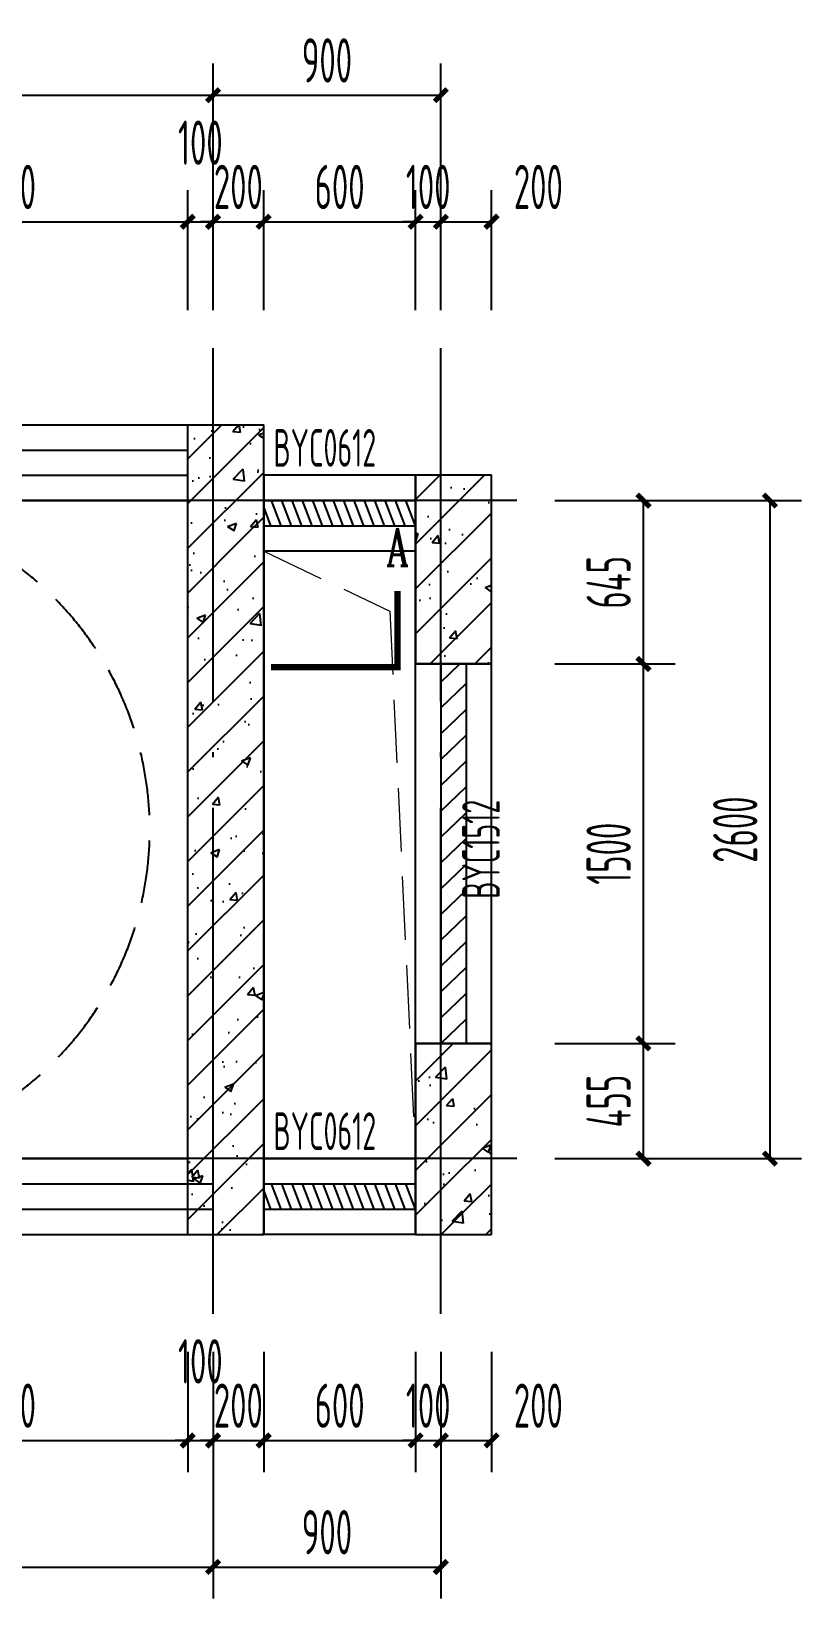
# Model space of a CAD drawing. Extents: x -473190 to 2138458, y -81875 to 2633646.
# Drawn here: x 1318897 to 1321940, y -75474 to -69281 of the extents above; entities that cross this region are included whole.
import ezdxf

# ---------------------------------------------------------------- set-up
doc = ezdxf.new("R2010")
doc.units = 0
doc.header["$LTSCALE"] = 1000
doc.linetypes.add('DASH', pattern=[0.35, 0.25, -0.1])
doc.linetypes.add('DOTE', pattern=[2.42, 2, -0.2, 0.02, -0.2])
for name, color, linetype in [('A-STAIR', 3, 'Continuous'), ('CURTWALL', 4, 'Continuous'), ('DIM_SYMB', 3, 'Continuous'), ('DOTE', 1, 'DOTE'), ('PUB_DIM', 3, 'Continuous'), ('PUB_HATCH', 8, 'Continuous'), ('PUB_TEXT', 7, 'Continuous'), ('RF-M', 4, 'Continuous'), ('RF-MBH', 11, 'Continuous'), ('RF-QT', 30, 'Continuous'), ('STAIR', 2, 'Continuous')]:
    doc.layers.add(name, color=color, linetype=linetype)
doc.layers.add('HOLE', color=52, linetype='Continuous', lineweight=15)
doc.styles.add('_TCH_DIM_T3', font='tssdeng.shx', dxfattribs={"width": 0.564706, "bigfont": '@@@tssdchn.shx'})
doc.styles.add('_TCH_LABEL', font='COMPLEX', dxfattribs={"bigfont": 'GBCBIG'})
doc.styles.add('_TCH_WINDOW', font='tssdeng.shx', dxfattribs={"width": 0.8, "height": 3.5, "bigfont": 'tssdchn.shx'})
doc.dimstyles.new('_TCH_ARCH&&50', dxfattribs={"dimtxt": 175, "dimasz": 50, "dimexe": 125, "dimexo": 150, "dimgap": 50, "dimtad": 1, "dimdec": 0, "dimzin": 0, "dimdsep": 46, "dimtxsty": '_TCH_DIM_T3', "dimblk": 'ARCHTICK', "dimcen": 0.09, "dimclrt": 7, "dimazin": 2, "dimtfac": 1, "dimtdec": 0, "dimtix": 1, "dimtmove": 2, "dimatfit": 3, "dimfxl": 0, "dimtolj": 1, "dimtzin": 0, "dimarcsym": 0})
pattern_1 = [(45, (-477544.96, -71625.69), (-88.388348, 88.388348), []), (50, (-477544.96, -71625.7), (358.63009, -31.376067), [37.5, -412.5]), (355, (-477544.96, -71625.7), (-69.37567, 376.09607), [30, -330]), (100.4514, (-477515.08, -71628.3), (289.25469, 344.71977), [31.870095, -350.571056]), (46.1842, (-477544.96, -71525.7), (533.62052, -82.75951), [56.25, -618.75]), (96.6356, (-477500.5, -71532.6), (467.33135, 487.05894), [47.80514, -525.8565]), (351.1842, (-477544.96, -71525.7), (467.33097, 487.0593), [45, -495]), (21, (-477494.96, -71550.7), (298.453526, -201.309445), [37.5, -412.5]), (326, (-477494.96, -71550.7), (121.657666, 362.57502), [30, -330]), (71.4514, (-477470.1, -71567.47), (420.111314, 161.26525), [31.870095, -350.571056]), (37.5, (-477544.96, -71625.69), (6.079928, 166.446927), [0, -326, 0, -335, 0, -331.25]), (7.5, (-477544.96, -71625.69), (131.534769, 197.205856), [0, -191, 0, -318.5, 0, -126.25]), (327.5, (-477656.46, -71625.69), (266.911218, -11.277436), [0, -125, 0, -390, 0, -517.5]), (317.5, (-477706.46, -71625.7), (291.593085, 50.05249), [0, -162.5, 0, -259, 0, -367.5])]

# ---------------------------------------------------------------- blocks, each defined once
blk = doc.blocks.new('_ArchTick')
at = {"color": 0, "linetype": 'ByBlock', "const_width": 0.4}
blk.add_lwpolyline([(-0.5, -0.5), (0.5, 0.5)], dxfattribs=at)
blk = doc.blocks.new('*D2369')
at = {"layer": 'Defpoints', "color": 0, "transparency": 16777216}
for p in [(1318065.2, -74349.2), (1319515.2, -74349.2), (1319515.2, -74849.2)]:
    blk.add_point(p, dxfattribs=at)
at = {"layer": 'PUB_DIM', "color": 0, "lineweight": -2, "transparency": 16777216}
for p, q in [((1318065.2, -74499.2), (1318065.2, -74974.2)), ((1319515.2, -74499.2), (1319515.2, -74974.2)), ((1318065.2, -74849.2), (1319515.2, -74849.2))]:
    blk.add_line(p, q, dxfattribs=at)
at = {"layer": 'PUB_DIM', "color": 0, "lineweight": -2, "transparency": 16777216, "xscale": 50, "yscale": 50, "zscale": 50, "rotation": 180}
blk.add_blockref('_ArchTick', (1318065.2, -74849.2), dxfattribs=at)
at = {"layer": 'PUB_DIM', "color": 0, "lineweight": -2, "transparency": 16777216, "xscale": 50, "yscale": 50, "zscale": 50}
blk.add_blockref('_ArchTick', (1319515.2, -74849.2), dxfattribs=at)
at = {"layer": 'PUB_DIM', "color": 7, "transparency": 16777216, "insert": (1318790.2, -74711.7), "char_height": 175, "attachment_point": 5, "style": '_TCH_DIM_T3'}
blk.add_mtext('\\A1;1450', dxfattribs=at)
blk = doc.blocks.new('*D2370')
at = {"layer": 'Defpoints', "color": 0, "transparency": 16777216}
for p in [(1319515.2, -74349.2), (1319615.2, -74349.2), (1319615.2, -74849.2)]:
    blk.add_point(p, dxfattribs=at)
at = {"layer": 'PUB_DIM', "color": 0, "lineweight": -2, "transparency": 16777216}
for p, q in [((1319515.2, -74499.2), (1319515.2, -74974.2)), ((1319615.2, -74499.2), (1319615.2, -74974.2)), ((1319515.2, -74849.2), (1319465.2, -74849.2)), ((1319515.2, -74849.2), (1319615.2, -74849.2)), ((1319615.2, -74849.2), (1319665.2, -74849.2))]:
    blk.add_line(p, q, dxfattribs=at)
at = {"layer": 'PUB_DIM', "color": 0, "lineweight": -2, "transparency": 16777216, "xscale": 50, "yscale": 50, "zscale": 50}
blk.add_blockref('_ArchTick', (1319515.2, -74849.2), dxfattribs=at)
at = {"layer": 'PUB_DIM', "color": 0, "lineweight": -2, "transparency": 16777216, "xscale": 50, "yscale": 50, "zscale": 50, "rotation": 180}
blk.add_blockref('_ArchTick', (1319615.2, -74849.2), dxfattribs=at)
at = {"layer": 'PUB_DIM', "color": 7, "transparency": 16777216, "insert": (1319565.2, -74536.7), "char_height": 175, "attachment_point": 5, "style": '_TCH_DIM_T3'}
blk.add_mtext('\\A1;100', dxfattribs=at)
blk = doc.blocks.new('*D2371')
at = {"layer": 'Defpoints', "color": 0, "transparency": 16777216}
for p in [(1319615.2, -74349.2), (1319815.2, -74349.2), (1319815.2, -74849.2)]:
    blk.add_point(p, dxfattribs=at)
at = {"layer": 'PUB_DIM', "color": 0, "lineweight": -2, "transparency": 16777216}
for p, q in [((1319615.2, -74499.2), (1319615.2, -74974.2)), ((1319815.2, -74499.2), (1319815.2, -74974.2)), ((1319615.2, -74849.2), (1319565.2, -74849.2)), ((1319615.2, -74849.2), (1319815.2, -74849.2)), ((1319815.2, -74849.2), (1319865.2, -74849.2))]:
    blk.add_line(p, q, dxfattribs=at)
at = {"layer": 'PUB_DIM', "color": 0, "lineweight": -2, "transparency": 16777216, "xscale": 50, "yscale": 50, "zscale": 50}
blk.add_blockref('_ArchTick', (1319615.2, -74849.2), dxfattribs=at)
at = {"layer": 'PUB_DIM', "color": 0, "lineweight": -2, "transparency": 16777216, "xscale": 50, "yscale": 50, "zscale": 50, "rotation": 180}
blk.add_blockref('_ArchTick', (1319815.2, -74849.2), dxfattribs=at)
at = {"layer": 'PUB_DIM', "color": 7, "transparency": 16777216, "insert": (1319715.2, -74711.7), "char_height": 175, "attachment_point": 5, "style": '_TCH_DIM_T3'}
blk.add_mtext('\\A1;200', dxfattribs=at)
blk = doc.blocks.new('*D2372')
at = {"layer": 'Defpoints', "color": 0, "transparency": 16777216}
for p in [(1319815.2, -74349.2), (1320415.2, -74349.2), (1320415.2, -74849.2)]:
    blk.add_point(p, dxfattribs=at)
at = {"layer": 'PUB_DIM', "color": 0, "lineweight": -2, "transparency": 16777216}
for p, q in [((1319815.2, -74499.2), (1319815.2, -74974.2)), ((1320415.2, -74499.2), (1320415.2, -74974.2)), ((1319815.2, -74849.2), (1320415.2, -74849.2))]:
    blk.add_line(p, q, dxfattribs=at)
at = {"layer": 'PUB_DIM', "color": 0, "lineweight": -2, "transparency": 16777216, "xscale": 50, "yscale": 50, "zscale": 50, "rotation": 180}
blk.add_blockref('_ArchTick', (1319815.2, -74849.2), dxfattribs=at)
at = {"layer": 'PUB_DIM', "color": 0, "lineweight": -2, "transparency": 16777216, "xscale": 50, "yscale": 50, "zscale": 50}
blk.add_blockref('_ArchTick', (1320415.2, -74849.2), dxfattribs=at)
at = {"layer": 'PUB_DIM', "color": 7, "transparency": 16777216, "insert": (1320115.2, -74711.7), "char_height": 175, "attachment_point": 5, "style": '_TCH_DIM_T3'}
blk.add_mtext('\\A1;600', dxfattribs=at)
blk = doc.blocks.new('*D2373')
at = {"layer": 'Defpoints', "color": 0, "transparency": 16777216}
for p in [(1320415.2, -74349.2), (1320515.2, -74349.2), (1320515.2, -74849.2)]:
    blk.add_point(p, dxfattribs=at)
at = {"layer": 'PUB_DIM', "color": 0, "lineweight": -2, "transparency": 16777216}
for p, q in [((1320415.2, -74499.2), (1320415.2, -74974.2)), ((1320515.2, -74499.2), (1320515.2, -74974.2)), ((1320415.2, -74849.2), (1320365.2, -74849.2)), ((1320415.2, -74849.2), (1320515.2, -74849.2)), ((1320515.2, -74849.2), (1320565.2, -74849.2))]:
    blk.add_line(p, q, dxfattribs=at)
at = {"layer": 'PUB_DIM', "color": 0, "lineweight": -2, "transparency": 16777216, "xscale": 50, "yscale": 50, "zscale": 50}
blk.add_blockref('_ArchTick', (1320415.2, -74849.2), dxfattribs=at)
at = {"layer": 'PUB_DIM', "color": 0, "lineweight": -2, "transparency": 16777216, "xscale": 50, "yscale": 50, "zscale": 50, "rotation": 180}
blk.add_blockref('_ArchTick', (1320515.2, -74849.2), dxfattribs=at)
at = {"layer": 'PUB_DIM', "color": 7, "transparency": 16777216, "insert": (1320465.2, -74711.7), "char_height": 175, "attachment_point": 5, "style": '_TCH_DIM_T3'}
blk.add_mtext('\\A1;100', dxfattribs=at)
blk = doc.blocks.new('*D2374')
at = {"layer": 'Defpoints', "color": 0, "transparency": 16777216}
for p in [(1320515.2, -74349.2), (1320715.2, -74349.2), (1320715.2, -74849.2)]:
    blk.add_point(p, dxfattribs=at)
at = {"layer": 'PUB_DIM', "color": 0, "lineweight": -2, "transparency": 16777216}
for p, q in [((1320515.2, -74499.2), (1320515.2, -74974.2)), ((1320715.2, -74499.2), (1320715.2, -74974.2)), ((1320515.2, -74849.2), (1320715.2, -74849.2))]:
    blk.add_line(p, q, dxfattribs=at)
at = {"layer": 'PUB_DIM', "color": 0, "lineweight": -2, "transparency": 16777216, "xscale": 50, "yscale": 50, "zscale": 50, "rotation": 180}
blk.add_blockref('_ArchTick', (1320515.2, -74849.2), dxfattribs=at)
at = {"layer": 'PUB_DIM', "color": 0, "lineweight": -2, "transparency": 16777216, "xscale": 50, "yscale": 50, "zscale": 50}
blk.add_blockref('_ArchTick', (1320715.2, -74849.2), dxfattribs=at)
at = {"layer": 'PUB_DIM', "color": 7, "transparency": 16777216, "insert": (1320900.2, -74711.7), "char_height": 175, "attachment_point": 5, "style": '_TCH_DIM_T3'}
blk.add_mtext('\\A1;200', dxfattribs=at)
blk = doc.blocks.new('*D2379')
at = {"layer": 'Defpoints', "color": 0, "transparency": 16777216}
for p in [(1319515.2, -70033.5), (1318065.2, -70533.5), (1319515.2, -70533.5)]:
    blk.add_point(p, dxfattribs=at)
at = {"layer": 'PUB_DIM', "color": 0, "lineweight": -2, "transparency": 16777216}
for p, q in [((1318065.2, -70383.5), (1318065.2, -69908.5)), ((1319515.2, -70383.5), (1319515.2, -69908.5)), ((1318065.2, -70033.5), (1319515.2, -70033.5))]:
    blk.add_line(p, q, dxfattribs=at)
at = {"layer": 'PUB_DIM', "color": 0, "lineweight": -2, "transparency": 16777216, "xscale": 50, "yscale": 50, "zscale": 50, "rotation": 180}
blk.add_blockref('_ArchTick', (1318065.2, -70033.5), dxfattribs=at)
at = {"layer": 'PUB_DIM', "color": 0, "lineweight": -2, "transparency": 16777216, "xscale": 50, "yscale": 50, "zscale": 50}
blk.add_blockref('_ArchTick', (1319515.2, -70033.5), dxfattribs=at)
at = {"layer": 'PUB_DIM', "color": 7, "transparency": 16777216, "insert": (1318790.2, -69896), "char_height": 175, "attachment_point": 5, "style": '_TCH_DIM_T3'}
blk.add_mtext('\\A1;1450', dxfattribs=at)
blk = doc.blocks.new('*D2380')
at = {"layer": 'Defpoints', "color": 0, "transparency": 16777216}
for p in [(1319615.2, -70033.5), (1319515.2, -70533.5), (1319615.2, -70533.5)]:
    blk.add_point(p, dxfattribs=at)
at = {"layer": 'PUB_DIM', "color": 0, "lineweight": -2, "transparency": 16777216}
for p, q in [((1319515.2, -70383.5), (1319515.2, -69908.5)), ((1319615.2, -70383.5), (1319615.2, -69908.5)), ((1319515.2, -70033.5), (1319615.2, -70033.5))]:
    blk.add_line(p, q, dxfattribs=at)
at = {"layer": 'PUB_DIM', "color": 0, "lineweight": -2, "transparency": 16777216, "xscale": 50, "yscale": 50, "zscale": 50, "rotation": 180}
blk.add_blockref('_ArchTick', (1319515.2, -70033.5), dxfattribs=at)
at = {"layer": 'PUB_DIM', "color": 0, "lineweight": -2, "transparency": 16777216, "xscale": 50, "yscale": 50, "zscale": 50}
blk.add_blockref('_ArchTick', (1319615.2, -70033.5), dxfattribs=at)
at = {"layer": 'PUB_DIM', "color": 7, "transparency": 16777216, "insert": (1319565.2, -69721), "char_height": 175, "attachment_point": 5, "style": '_TCH_DIM_T3'}
blk.add_mtext('\\A1;100', dxfattribs=at)
blk = doc.blocks.new('*D2381')
at = {"layer": 'Defpoints', "color": 0, "transparency": 16777216}
for p in [(1319815.2, -70033.5), (1319615.2, -70533.5), (1319815.2, -70533.5)]:
    blk.add_point(p, dxfattribs=at)
at = {"layer": 'PUB_DIM', "color": 0, "lineweight": -2, "transparency": 16777216}
for p, q in [((1319615.2, -70383.5), (1319615.2, -69908.5)), ((1319815.2, -70383.5), (1319815.2, -69908.5)), ((1319615.2, -70033.5), (1319565.2, -70033.5)), ((1319615.2, -70033.5), (1319815.2, -70033.5)), ((1319815.2, -70033.5), (1319865.2, -70033.5))]:
    blk.add_line(p, q, dxfattribs=at)
at = {"layer": 'PUB_DIM', "color": 0, "lineweight": -2, "transparency": 16777216, "xscale": 50, "yscale": 50, "zscale": 50}
blk.add_blockref('_ArchTick', (1319615.2, -70033.5), dxfattribs=at)
at = {"layer": 'PUB_DIM', "color": 0, "lineweight": -2, "transparency": 16777216, "xscale": 50, "yscale": 50, "zscale": 50, "rotation": 180}
blk.add_blockref('_ArchTick', (1319815.2, -70033.5), dxfattribs=at)
at = {"layer": 'PUB_DIM', "color": 7, "transparency": 16777216, "insert": (1319715.2, -69896), "char_height": 175, "attachment_point": 5, "style": '_TCH_DIM_T3'}
blk.add_mtext('\\A1;200', dxfattribs=at)
blk = doc.blocks.new('*D2382')
at = {"layer": 'Defpoints', "color": 0, "transparency": 16777216}
for p in [(1320415.2, -70033.5), (1319815.2, -70533.5), (1320415.2, -70533.5)]:
    blk.add_point(p, dxfattribs=at)
at = {"layer": 'PUB_DIM', "color": 0, "lineweight": -2, "transparency": 16777216}
for p, q in [((1319815.2, -70383.5), (1319815.2, -69908.5)), ((1320415.2, -70383.5), (1320415.2, -69908.5)), ((1319815.2, -70033.5), (1320415.2, -70033.5))]:
    blk.add_line(p, q, dxfattribs=at)
at = {"layer": 'PUB_DIM', "color": 0, "lineweight": -2, "transparency": 16777216, "xscale": 50, "yscale": 50, "zscale": 50, "rotation": 180}
blk.add_blockref('_ArchTick', (1319815.2, -70033.5), dxfattribs=at)
at = {"layer": 'PUB_DIM', "color": 0, "lineweight": -2, "transparency": 16777216, "xscale": 50, "yscale": 50, "zscale": 50}
blk.add_blockref('_ArchTick', (1320415.2, -70033.5), dxfattribs=at)
at = {"layer": 'PUB_DIM', "color": 7, "transparency": 16777216, "insert": (1320115.2, -69896), "char_height": 175, "attachment_point": 5, "style": '_TCH_DIM_T3'}
blk.add_mtext('\\A1;600', dxfattribs=at)
blk = doc.blocks.new('*D2383')
at = {"layer": 'Defpoints', "color": 0, "transparency": 16777216}
for p in [(1320515.2, -70033.5), (1320415.2, -70533.5), (1320515.2, -70533.5)]:
    blk.add_point(p, dxfattribs=at)
at = {"layer": 'PUB_DIM', "color": 0, "lineweight": -2, "transparency": 16777216}
for p, q in [((1320415.2, -70383.5), (1320415.2, -69908.5)), ((1320515.2, -70383.5), (1320515.2, -69908.5)), ((1320415.2, -70033.5), (1320365.2, -70033.5)), ((1320415.2, -70033.5), (1320515.2, -70033.5)), ((1320515.2, -70033.5), (1320565.2, -70033.5))]:
    blk.add_line(p, q, dxfattribs=at)
at = {"layer": 'PUB_DIM', "color": 0, "lineweight": -2, "transparency": 16777216, "xscale": 50, "yscale": 50, "zscale": 50}
blk.add_blockref('_ArchTick', (1320415.2, -70033.5), dxfattribs=at)
at = {"layer": 'PUB_DIM', "color": 0, "lineweight": -2, "transparency": 16777216, "xscale": 50, "yscale": 50, "zscale": 50, "rotation": 180}
blk.add_blockref('_ArchTick', (1320515.2, -70033.5), dxfattribs=at)
at = {"layer": 'PUB_DIM', "color": 7, "transparency": 16777216, "insert": (1320465.2, -69896), "char_height": 175, "attachment_point": 5, "style": '_TCH_DIM_T3'}
blk.add_mtext('\\A1;100', dxfattribs=at)
blk = doc.blocks.new('*D2384')
at = {"layer": 'Defpoints', "color": 0, "transparency": 16777216}
for p in [(1320715.2, -70033.5), (1320515.2, -70533.5), (1320715.2, -70533.5)]:
    blk.add_point(p, dxfattribs=at)
at = {"layer": 'PUB_DIM', "color": 0, "lineweight": -2, "transparency": 16777216}
for p, q in [((1320515.2, -70383.5), (1320515.2, -69908.5)), ((1320715.2, -70383.5), (1320715.2, -69908.5)), ((1320515.2, -70033.5), (1320715.2, -70033.5))]:
    blk.add_line(p, q, dxfattribs=at)
at = {"layer": 'PUB_DIM', "color": 0, "lineweight": -2, "transparency": 16777216, "xscale": 50, "yscale": 50, "zscale": 50, "rotation": 180}
blk.add_blockref('_ArchTick', (1320515.2, -70033.5), dxfattribs=at)
at = {"layer": 'PUB_DIM', "color": 0, "lineweight": -2, "transparency": 16777216, "xscale": 50, "yscale": 50, "zscale": 50}
blk.add_blockref('_ArchTick', (1320715.2, -70033.5), dxfattribs=at)
at = {"layer": 'PUB_DIM', "color": 7, "transparency": 16777216, "insert": (1320900.2, -69896), "char_height": 175, "attachment_point": 5, "style": '_TCH_DIM_T3'}
blk.add_mtext('\\A1;200', dxfattribs=at)
blk = doc.blocks.new('*D2385')
at = {"layer": 'Defpoints', "color": 0, "transparency": 16777216}
for p in [(1320815.5, -73280.7), (1321315.5, -73280.7), (1320815.5, -73735.5)]:
    blk.add_point(p, dxfattribs=at)
at = {"layer": 'PUB_DIM', "color": 0, "lineweight": -2, "transparency": 16777216}
for p, q in [((1320965.5, -73280.7), (1321440.5, -73280.7)), ((1321315.5, -73735.5), (1321315.5, -73280.7)), ((1320965.5, -73735.5), (1321440.5, -73735.5))]:
    blk.add_line(p, q, dxfattribs=at)
at = {"layer": 'PUB_DIM', "color": 0, "lineweight": -2, "transparency": 16777216, "xscale": 50, "yscale": 50, "zscale": 50}
for p, rotation in [((1321315.5, -73280.7), 90), ((1321315.5, -73735.5), 270)]:
    blk.add_blockref('_ArchTick', p, dxfattribs=dict(at, rotation=rotation))
at = {"layer": 'PUB_DIM', "color": 7, "transparency": 16777216, "insert": (1321178, -73508.1), "char_height": 175, "attachment_point": 5, "rotation": 90, "style": '_TCH_DIM_T3'}
blk.add_mtext('\\A1;455', dxfattribs=at)
blk = doc.blocks.new('*D2386')
at = {"layer": 'Defpoints', "color": 0, "transparency": 16777216}
for p in [(1320815.5, -71780.7), (1321315.5, -71780.7), (1320815.5, -73280.7)]:
    blk.add_point(p, dxfattribs=at)
at = {"layer": 'PUB_DIM', "color": 0, "lineweight": -2, "transparency": 16777216}
for p, q in [((1320965.5, -71780.7), (1321440.5, -71780.7)), ((1321315.5, -73280.7), (1321315.5, -71780.7)), ((1320965.5, -73280.7), (1321440.5, -73280.7))]:
    blk.add_line(p, q, dxfattribs=at)
at = {"layer": 'PUB_DIM', "color": 0, "lineweight": -2, "transparency": 16777216, "xscale": 50, "yscale": 50, "zscale": 50}
for p, rotation in [((1321315.5, -71780.7), 90), ((1321315.5, -73280.7), 270)]:
    blk.add_blockref('_ArchTick', p, dxfattribs=dict(at, rotation=rotation))
at = {"layer": 'PUB_DIM', "color": 7, "transparency": 16777216, "insert": (1321178, -72530.7), "char_height": 175, "attachment_point": 5, "rotation": 90, "style": '_TCH_DIM_T3'}
blk.add_mtext('\\A1;1500', dxfattribs=at)
blk = doc.blocks.new('*D2387')
at = {"layer": 'Defpoints', "color": 0, "transparency": 16777216}
for p in [(1320815.5, -71135.5), (1321315.5, -71135.5), (1320815.5, -71780.7)]:
    blk.add_point(p, dxfattribs=at)
at = {"layer": 'PUB_DIM', "color": 0, "lineweight": -2, "transparency": 16777216}
for p, q in [((1320965.5, -71135.5), (1321440.5, -71135.5)), ((1321315.5, -71780.7), (1321315.5, -71135.5)), ((1320965.5, -71780.7), (1321440.5, -71780.7))]:
    blk.add_line(p, q, dxfattribs=at)
at = {"layer": 'PUB_DIM', "color": 0, "lineweight": -2, "transparency": 16777216, "xscale": 50, "yscale": 50, "zscale": 50}
for p, rotation in [((1321315.5, -71135.5), 90), ((1321315.5, -71780.7), 270)]:
    blk.add_blockref('_ArchTick', p, dxfattribs=dict(at, rotation=rotation))
at = {"layer": 'PUB_DIM', "color": 7, "transparency": 16777216, "insert": (1321178, -71458.1), "char_height": 175, "attachment_point": 5, "rotation": 90, "style": '_TCH_DIM_T3'}
blk.add_mtext('\\A1;645', dxfattribs=at)
blk = doc.blocks.new('*D2393')
at = {"layer": 'Defpoints', "color": 0, "transparency": 16777216}
for p in [(1320815.5, -71135.5), (1321815.5, -71135.5), (1320815.5, -73735.5)]:
    blk.add_point(p, dxfattribs=at)
at = {"layer": 'PUB_DIM', "color": 0, "lineweight": -2, "transparency": 16777216}
for p, q in [((1320965.5, -71135.5), (1321940.5, -71135.5)), ((1321815.5, -73735.5), (1321815.5, -71135.5)), ((1320965.5, -73735.5), (1321940.5, -73735.5))]:
    blk.add_line(p, q, dxfattribs=at)
at = {"layer": 'PUB_DIM', "color": 0, "lineweight": -2, "transparency": 16777216, "xscale": 50, "yscale": 50, "zscale": 50}
for p, rotation in [((1321815.5, -71135.5), 90), ((1321815.5, -73735.5), 270)]:
    blk.add_blockref('_ArchTick', p, dxfattribs=dict(at, rotation=rotation))
at = {"layer": 'PUB_DIM', "color": 7, "transparency": 16777216, "insert": (1321678, -72435.5), "char_height": 175, "attachment_point": 5, "rotation": 90, "style": '_TCH_DIM_T3'}
blk.add_mtext('\\A1;2600', dxfattribs=at)
blk = doc.blocks.new('*D2395')
at = {"layer": 'Defpoints', "color": 0, "transparency": 16777216}
for p in [(1319615.2, -69533.5), (1313665.2, -70533.5), (1319615.2, -70533.5)]:
    blk.add_point(p, dxfattribs=at)
at = {"layer": 'PUB_DIM', "color": 0, "lineweight": -2, "transparency": 16777216}
for p, q in [((1313665.2, -70383.5), (1313665.2, -69408.5)), ((1319615.2, -70383.5), (1319615.2, -69408.5)), ((1313665.2, -69533.5), (1319615.2, -69533.5))]:
    blk.add_line(p, q, dxfattribs=at)
at = {"layer": 'PUB_DIM', "color": 0, "lineweight": -2, "transparency": 16777216, "xscale": 50, "yscale": 50, "zscale": 50, "rotation": 180}
blk.add_blockref('_ArchTick', (1313665.2, -69533.5), dxfattribs=at)
at = {"layer": 'PUB_DIM', "color": 0, "lineweight": -2, "transparency": 16777216, "xscale": 50, "yscale": 50, "zscale": 50}
blk.add_blockref('_ArchTick', (1319615.2, -69533.5), dxfattribs=at)
at = {"layer": 'PUB_DIM', "color": 7, "transparency": 16777216, "insert": (1316640.2, -69396), "char_height": 175, "attachment_point": 5, "style": '_TCH_DIM_T3'}
blk.add_mtext('\\A1;5950', dxfattribs=at)
blk = doc.blocks.new('*D2396')
at = {"layer": 'Defpoints', "color": 0, "transparency": 16777216}
for p in [(1320515.2, -69533.5), (1319615.2, -70533.5), (1320515.2, -70533.5)]:
    blk.add_point(p, dxfattribs=at)
at = {"layer": 'PUB_DIM', "color": 0, "lineweight": -2, "transparency": 16777216}
for p, q in [((1319615.2, -70383.5), (1319615.2, -69408.5)), ((1320515.2, -70383.5), (1320515.2, -69408.5)), ((1319615.2, -69533.5), (1320515.2, -69533.5))]:
    blk.add_line(p, q, dxfattribs=at)
at = {"layer": 'PUB_DIM', "color": 0, "lineweight": -2, "transparency": 16777216, "xscale": 50, "yscale": 50, "zscale": 50, "rotation": 180}
blk.add_blockref('_ArchTick', (1319615.2, -69533.5), dxfattribs=at)
at = {"layer": 'PUB_DIM', "color": 0, "lineweight": -2, "transparency": 16777216, "xscale": 50, "yscale": 50, "zscale": 50}
blk.add_blockref('_ArchTick', (1320515.2, -69533.5), dxfattribs=at)
at = {"layer": 'PUB_DIM', "color": 7, "transparency": 16777216, "insert": (1320065.2, -69396), "char_height": 175, "attachment_point": 5, "style": '_TCH_DIM_T3'}
blk.add_mtext('\\A1;900', dxfattribs=at)
blk = doc.blocks.new('*D2397')
at = {"layer": 'Defpoints', "color": 0, "transparency": 16777216}
for p in [(1313665.2, -74349.2), (1319615.2, -74349.2), (1319615.2, -75349.2)]:
    blk.add_point(p, dxfattribs=at)
at = {"layer": 'PUB_DIM', "color": 0, "lineweight": -2, "transparency": 16777216}
for p, q in [((1313665.2, -74499.2), (1313665.2, -75474.2)), ((1319615.2, -74499.2), (1319615.2, -75474.2)), ((1313665.2, -75349.2), (1319615.2, -75349.2))]:
    blk.add_line(p, q, dxfattribs=at)
at = {"layer": 'PUB_DIM', "color": 0, "lineweight": -2, "transparency": 16777216, "xscale": 50, "yscale": 50, "zscale": 50, "rotation": 180}
blk.add_blockref('_ArchTick', (1313665.2, -75349.2), dxfattribs=at)
at = {"layer": 'PUB_DIM', "color": 0, "lineweight": -2, "transparency": 16777216, "xscale": 50, "yscale": 50, "zscale": 50}
blk.add_blockref('_ArchTick', (1319615.2, -75349.2), dxfattribs=at)
at = {"layer": 'PUB_DIM', "color": 7, "transparency": 16777216, "insert": (1316640.2, -75211.7), "char_height": 175, "attachment_point": 5, "style": '_TCH_DIM_T3'}
blk.add_mtext('\\A1;5950', dxfattribs=at)
blk = doc.blocks.new('*D2398')
at = {"layer": 'Defpoints', "color": 0, "transparency": 16777216}
for p in [(1319615.2, -74349.2), (1320515.2, -74349.2), (1320515.2, -75349.2)]:
    blk.add_point(p, dxfattribs=at)
at = {"layer": 'PUB_DIM', "color": 0, "lineweight": -2, "transparency": 16777216}
for p, q in [((1319615.2, -74499.2), (1319615.2, -75474.2)), ((1320515.2, -74499.2), (1320515.2, -75474.2)), ((1319615.2, -75349.2), (1320515.2, -75349.2))]:
    blk.add_line(p, q, dxfattribs=at)
at = {"layer": 'PUB_DIM', "color": 0, "lineweight": -2, "transparency": 16777216, "xscale": 50, "yscale": 50, "zscale": 50, "rotation": 180}
blk.add_blockref('_ArchTick', (1319615.2, -75349.2), dxfattribs=at)
at = {"layer": 'PUB_DIM', "color": 0, "lineweight": -2, "transparency": 16777216, "xscale": 50, "yscale": 50, "zscale": 50}
blk.add_blockref('_ArchTick', (1320515.2, -75349.2), dxfattribs=at)
at = {"layer": 'PUB_DIM', "color": 7, "transparency": 16777216, "insert": (1320065.2, -75211.7), "char_height": 175, "attachment_point": 5, "style": '_TCH_DIM_T3'}
blk.add_mtext('\\A1;900', dxfattribs=at)
blk = doc.blocks.new('$WINLIB2D$00000039')
at = {"color": 0}
for points in [[(-0.5, 0.5), (-0.5, -0.5)], [(0.5, 0.5), (-0.5, 0.5)], [(0.5, -0.5), (0.5, 0.5)], [(-0.5, 0.1667), (0.5, 0.1667)], [(-0.3839, -0.1667), (-0.448, 0.1667)], [(-0.3159, -0.1667), (-0.38, 0.1667)], [(-0.2479, -0.1667), (-0.312, 0.1667)], [(-0.1799, -0.1667), (-0.244, 0.1667)], [(-0.1119, -0.1667), (-0.176, 0.1667)], [(-0.0439, -0.1667), (-0.108, 0.1667)], [(0.0241, -0.1667), (-0.04, 0.1667)], [(0.0921, -0.1667), (0.028, 0.1667)], [(0.16, -0.1667), (0.0959, 0.1667)], [(0.228, -0.1667), (0.1639, 0.1667)], [(0.296, -0.1667), (0.2319, 0.1667)], [(0.364, -0.1667), (0.2999, 0.1667)], [(0.432, -0.1667), (0.3679, 0.1667)], [(0.5, -0.1667), (0.4359, 0.1667)], [(-0.4519, -0.1667), (-0.5, 0.0836)], [(-0.5, -0.1667), (0.5, -0.1667)], [(0.5, -0.5), (-0.5, -0.5)]]:
    blk.add_lwpolyline(points, dxfattribs=at)

msp = doc.modelspace()

# ---------------------------------------------------------------- hatches: boundary and pattern name
at = {"layer": 'PUB_HATCH'}
h = msp.add_hatch(dxfattribs=at)
h.set_pattern_fill('钢筋混凝土', color=256, scale=50, style=0)
h.set_pattern_definition(pattern_1)
h.paths.add_polyline_path([(1319715.2, -71235.5), (1319815.2, -71035.5), (1319815.2, -70835.5), (1319515.2, -70835.5), (1319515.2, -71335.5)])
h = msp.add_hatch(dxfattribs=at)
h.set_pattern_fill('钢筋混凝土', color=256, scale=50, style=0)
h.set_pattern_definition(pattern_1)
h.paths.add_polyline_path([(1319815.2, -71335.5), (1319815.2, -71035.5), (1319715.2, -71235.5)])
h = msp.add_hatch(dxfattribs=at)
h.set_pattern_fill('钢筋混凝土', color=256, scale=50, style=0)
h.set_pattern_definition(pattern_1)
h.paths.add_polyline_path([(1320715.2, -71035.5), (1320415.2, -71035.5), (1320415.2, -71335.5)])
h = msp.add_hatch(dxfattribs=at)
h.set_pattern_fill('钢筋混凝土', color=256, scale=50, style=0)
h.set_pattern_definition(pattern_1)
h.paths.add_polyline_path([(1320415.2, -71335.5), (1320415.2, -71780.7), (1320715.2, -71780.7), (1320715.2, -71035.5)])
h = msp.add_hatch(dxfattribs=at)
h.set_pattern_fill('钢筋混凝土', color=256, scale=50, style=0)
h.set_pattern_definition(pattern_1)
h.paths.add_polyline_path([(1319515.2, -74035.5), (1319815.2, -73735.5), (1319815.2, -71335.5), (1319715.2, -71235.5), (1319515.2, -71335.5)])
h = msp.add_hatch(dxfattribs=at)
h.set_pattern_fill('钢筋混凝土', color=256, scale=50, style=0)
h.set_pattern_definition(pattern_1)
h.paths.add_polyline_path([(1320715.2, -74035.5), (1320715.2, -73280.7), (1320415.2, -73280.7), (1320415.2, -73735.5)])
h = msp.add_hatch(dxfattribs=at)
h.set_pattern_fill('钢筋混凝土', color=256, scale=50, style=0)
h.set_pattern_definition(pattern_1)
h.paths.add_polyline_path([(1319515.2, -74035.5), (1319815.2, -74035.5), (1319815.2, -73735.5)])
h = msp.add_hatch(dxfattribs=at)
h.set_pattern_fill('钢筋混凝土', color=256, scale=50, style=0)
h.set_pattern_definition(pattern_1)
h.paths.add_polyline_path([(1320415.2, -73735.5), (1320415.2, -74035.5), (1320715.2, -74035.5)])

# ---------------------------------------------------------------- linework, layer by layer
at = {"layer": 'A-STAIR'}
for p, q in [((1319515.2, -71135.5), (1318065.2, -71135.5)), ((1319515.2, -73735.5), (1319515.2, -71135.5)), ((1318065.2, -73735.5), (1319515.2, -73735.5))]:
    msp.add_line(p, q, dxfattribs=at)
at = {"layer": 'CURTWALL'}
for p, q in [((1313365.2, -70835.5), (1319515.2, -70835.5)), ((1313465.2, -70935.5), (1319515.2, -70935.5)), ((1313565.2, -71035.5), (1319515.2, -71035.5)), ((1313665.2, -71135.5), (1319515.2, -71135.5)), ((1319615.2, -73735.5), (1315115.2, -73735.5)), ((1319615.2, -74035.5), (1319615.2, -73735.5)), ((1315115.2, -73835.5), (1319615.2, -73835.5)), ((1315115.2, -73935.5), (1319615.2, -73935.5)), ((1315115.2, -74035.5), (1319615.2, -74035.5))]:
    msp.add_line(p, q, dxfattribs=at)
msp.add_lwpolyline([(1320415.2, -71335.5), (1319815.2, -71335.5), (1319815.2, -73735.5), (1320415.2, -73735.5)], close=True, dxfattribs=at)
at = {"layer": 'DIM_SYMB', "const_width": 25}
msp.add_lwpolyline([(1319843.7, -71793.1), (1320343.7, -71793.1), (1320343.7, -71493.1)], dxfattribs=at)
at = {"layer": 'DOTE'}
for p, q in [((1319615.2, -74349.2), (1319615.2, -70533.5)), ((1320515.2, -74349.2), (1320515.2, -70533.5)), ((1320815.5, -71135.5), (1313121.2, -71135.5)), ((1320615.2, -73735.5), (1313121.2, -73735.5)), ((1320815.5, -73735.5), (1313121.2, -73735.5))]:
    msp.add_line(p, q, dxfattribs=at)
at = {"layer": 'HOLE', "linetype": 'DASH'}
msp.add_lwpolyline([(1319815.2, -71335.5), (1320313.6, -71572.5), (1320415.2, -73735.5)], dxfattribs=at)
at = {"layer": 'RF-QT'}
for p, q in [((1319515.2, -71335.5), (1319515.2, -70835.5)), ((1319515.2, -70835.5), (1319815.2, -70835.5)), ((1319815.2, -71035.5), (1319815.2, -70835.5)), ((1319815.2, -71335.5), (1319815.2, -71035.5)), ((1320715.2, -71035.5), (1320415.2, -71035.5)), ((1320415.2, -71035.5), (1320415.2, -71335.5)), ((1320715.2, -71780.7), (1320715.2, -71035.5)), ((1319515.2, -74035.5), (1319515.2, -71335.5)), ((1319815.2, -73735.5), (1319815.2, -71335.5)), ((1320415.2, -71335.5), (1320415.2, -71780.7)), ((1320415.2, -71780.7), (1320715.2, -71780.7)), ((1320715.2, -73280.7), (1320415.2, -73280.7)), ((1320415.2, -73280.7), (1320415.2, -73735.5)), ((1320715.2, -74035.5), (1320715.2, -73280.7)), ((1319815.2, -74035.5), (1319815.2, -73735.5)), ((1320415.2, -73735.5), (1320415.2, -74035.5)), ((1319515.2, -74035.5), (1319815.2, -74035.5)), ((1320415.2, -74035.5), (1320715.2, -74035.5))]:
    msp.add_line(p, q, dxfattribs=at)
at = {"layer": 'STAIR', "color": 9, "linetype": 'DASH'}
msp.add_arc((1318065.2, -72435.5), 1300, 270, 90, dxfattribs=at)
msp.add_arc((1318065.2, -72435.5), 1300, 270, 90, dxfattribs=at)

# ---------------------------------------------------------------- block references
at = {"layer": 'RF-M'}
ref = msp.add_blockref('$WINLIB2D$00000039', (1320115.2, -71185.5), dxfattribs=dict(at, xscale=600, yscale=300, zscale=300, rotation=5.187860697877101e-11))
ref.add_attrib('A', 'BYC0612', (1319853.8, -71001.4), dxfattribs={"layer": 'RF-MBH', "height": 148.75, "style": '_TCH_WINDOW', "width": 0.564706})
ref = msp.add_blockref('$WINLIB2D$00000039', (1320565.2, -72530.7), dxfattribs=dict(at, xscale=-1500, yscale=-300, zscale=300, rotation=89.99999999994442))
ref.add_attrib('A', 'BYC1512', (1320748, -72708.8), dxfattribs={"layer": 'RF-MBH', "height": 148.75, "rotation": 90, "style": '_TCH_WINDOW', "width": 0.564706})
ref = msp.add_blockref('$WINLIB2D$00000039', (1320115.2, -73885.5), dxfattribs=dict(at, xscale=600, yscale=300, zscale=300, rotation=5.558422176272449e-11))
ref.add_attrib('A', 'BYC0612', (1319853.8, -73701.4), dxfattribs={"layer": 'RF-MBH', "height": 148.75, "style": '_TCH_WINDOW', "width": 0.564706})

# ---------------------------------------------------------------- texts
at = {"layer": 'PUB_TEXT', "style": '_TCH_LABEL', "width": 0.705882}
msp.add_text('A', height=148.8, dxfattribs=at).set_placement((1320298.7, -71392.5))

# ---------------------------------------------------------------- dimensions: what is measured, and where the dimension line sits
at = {"layer": 'PUB_DIM'}
for p1, p2, distance, picture, middle in [((1313665.2, -70533.5), (1319615.2, -70533.5), 1000, '*D2395', (1316640.2, -69396)), ((1319615.2, -70533.5), (1320515.2, -70533.5), 1000, '*D2396', (1320065.2, -69396)), ((1318065.2, -70533.5), (1319515.2, -70533.5), 500, '*D2379', (1318790.2, -69896)), ((1319615.2, -70533.5), (1319815.2, -70533.5), 500, '*D2381', (1319715.2, -69896)), ((1319815.2, -70533.5), (1320415.2, -70533.5), 500, '*D2382', (1320115.2, -69896)), ((1320415.2, -70533.5), (1320515.2, -70533.5), 500, '*D2383', (1320465.2, -69896)), ((1320815.5, -71780.7), (1320815.5, -71135.5), -500, '*D2387', (1321178, -71458.1)), ((1320815.5, -73735.5), (1320815.5, -71135.5), -1000, '*D2393', (1321678, -72435.5)), ((1320815.5, -73280.7), (1320815.5, -71780.7), -500, '*D2386', (1321178, -72530.7)), ((1320815.5, -73735.5), (1320815.5, -73280.7), -500, '*D2385', (1321178, -73508.1)), ((1313665.2, -74349.2), (1319615.2, -74349.2), -1000, '*D2397', (1316640.2, -75211.7)), ((1318065.2, -74349.2), (1319515.2, -74349.2), -500, '*D2369', (1318790.2, -74711.7)), ((1319615.2, -74349.2), (1319815.2, -74349.2), -500, '*D2371', (1319715.2, -74711.7)), ((1319615.2, -74349.2), (1320515.2, -74349.2), -1000, '*D2398', (1320065.2, -75211.7)), ((1319815.2, -74349.2), (1320415.2, -74349.2), -500, '*D2372', (1320115.2, -74711.7)), ((1320415.2, -74349.2), (1320515.2, -74349.2), -500, '*D2373', (1320465.2, -74711.7))]:
    dim = msp.add_aligned_dim(p1=p1, p2=p2, distance=distance, dimstyle='_TCH_ARCH&&50', dxfattribs=at)
    dim.commit()
    dim.dimension.update_dxf_attribs({"geometry": picture, "text_midpoint": middle})
for base, p1, p2, angle, picture, middle in [((1319615.2, -70033.5), (1319515.2, -70533.5), (1319615.2, -70533.5), 0, '*D2380', (1319565.2, -69721)), ((1320715.2, -70033.5), (1320515.2, -70533.5), (1320715.2, -70533.5), 0, '*D2384', (1320900.2, -69896)), ((1319615.2, -74849.2), (1319515.2, -74349.2), (1319615.2, -74349.2), 360, '*D2370', (1319565.2, -74536.7)), ((1320715.2, -74849.2), (1320515.2, -74349.2), (1320715.2, -74349.2), 360, '*D2374', (1320900.2, -74711.7))]:
    dim = msp.add_linear_dim(base=base, p1=p1, p2=p2, angle=angle, dimstyle='_TCH_ARCH&&50', dxfattribs=at)
    dim.commit()
    dim.dimension.update_dxf_attribs({"geometry": picture, "text_midpoint": middle, "dimtype": 129})

doc.saveas('drawing.dxf')
